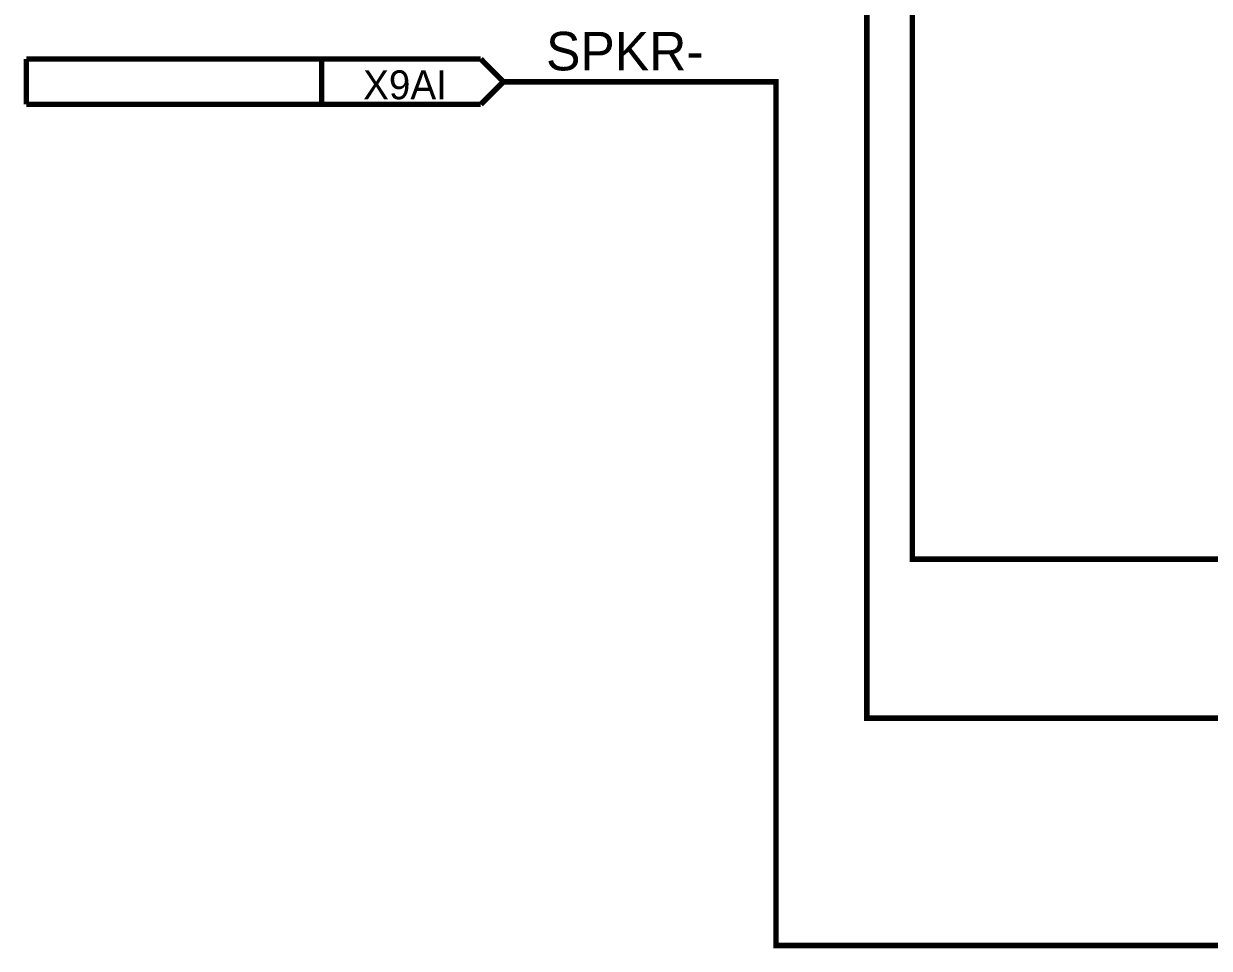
# Model space of a CAD drawing. Header units: millimetres. Extents: x 0 to 420, y 0 to 297.
# Drawn here: x 121.2 to 186.4, y 82.3 to 133.2 of the extents above; entities that cross this region are included whole.
import ezdxf

# ---------------------------------------------------------------- set-up
doc = ezdxf.new("R2010")
doc.units = ezdxf.units.MM
doc.layers.add('Sheet', color=255, linetype='Continuous')

msp = doc.modelspace()

# ---------------------------------------------------------------- linework, layer by layer
at = {"layer": 'Sheet', "const_width": 0.3}
for points in [[(165.031, 144.99), (165.031, 137.488), (170.029, 137.488), (170.029, 103.741), (212.499, 103.741), (212.499, 127.487), (219.997, 127.487)], [(150.035, 134.988), (167.53, 134.988), (167.53, 94.998), (214.998, 94.998)], [(146.295, 131.246), (121.303, 131.246)], [(121.303, 131.246), (121.303, 128.745)], [(137.539, 131.246), (137.539, 128.745)], [(147.536, 129.987), (146.295, 131.246)], [(146.295, 128.745), (147.536, 129.987)], [(147.536, 129.987), (150.035, 129.987)], [(150.035, 129.987), (162.532, 129.987), (162.532, 82.496), (217.498, 82.496)], [(121.303, 128.745), (146.295, 128.745)]]:
    msp.add_lwpolyline(points, dxfattribs=at)

# ---------------------------------------------------------------- texts
at = {"layer": 'Sheet'}
for s, height, p in [('SPKR-', 2.1195, (149.887, 130.616)), ('X9AI', 1.5897, (139.823, 129.027))]:
    msp.add_text(s, height=height, dxfattribs=at).set_placement(p)

doc.saveas('drawing.dxf')
